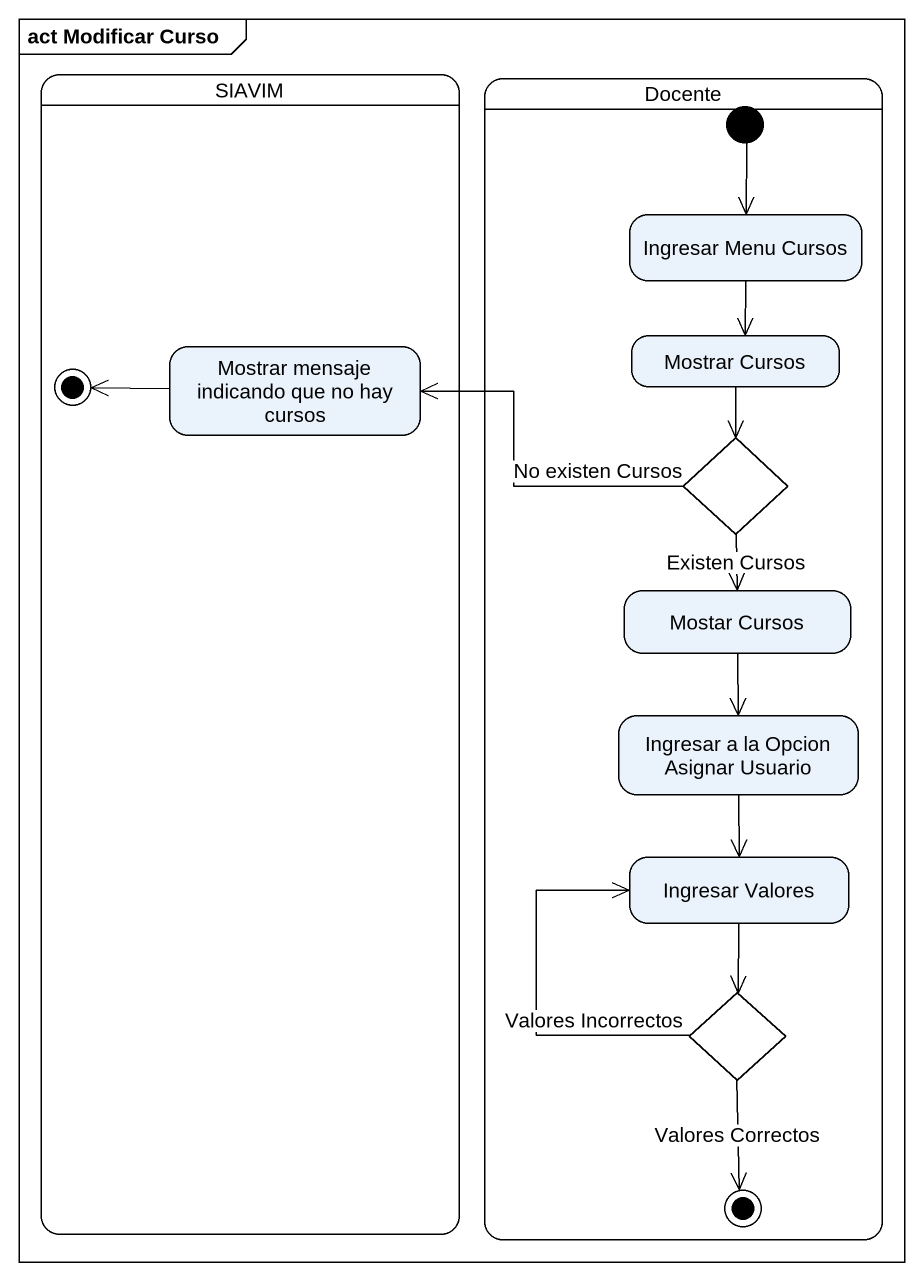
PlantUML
@startuml
mainframe act Modificar Curso
hide empty description
state SIAVIM {
  state "Mostrar mensaje indicando que no hay cursos" as Mostrar_mensaje_indicando
  Mostrar_mensaje_indicando -left-> [*]
}
state Docente {
  state "Ingresar Menu Cursos" as Ingresar_Menu_Cursos
  state "Mostrar Cursos" as Mostrar_Cursos
  state choice1 <<choice>>
  state "Mostar Cursos" as Mostar_Cursos
  state "Ingresar a la Opcion Asignar Usuario" as Ingresar_a_la_Opcion
  state "Ingresar Valores" as Ingresar_Valores
  state choice2 <<choice>>
  [*] --> Ingresar_Menu_Cursos
  choice2 --> [*] : Valores Correctos
}
Ingresar_Menu_Cursos --> Mostrar_Cursos
Mostrar_Cursos --> choice1
choice1 -left-> Mostrar_mensaje_indicando : No existen Cursos
choice1 --> Mostar_Cursos : Existen Cursos
Mostar_Cursos --> Ingresar_a_la_Opcion
Ingresar_a_la_Opcion --> Ingresar_Valores
Ingresar_Valores --> choice2
choice2 -up-> Ingresar_Valores : Valores Incorrectos
@enduml
